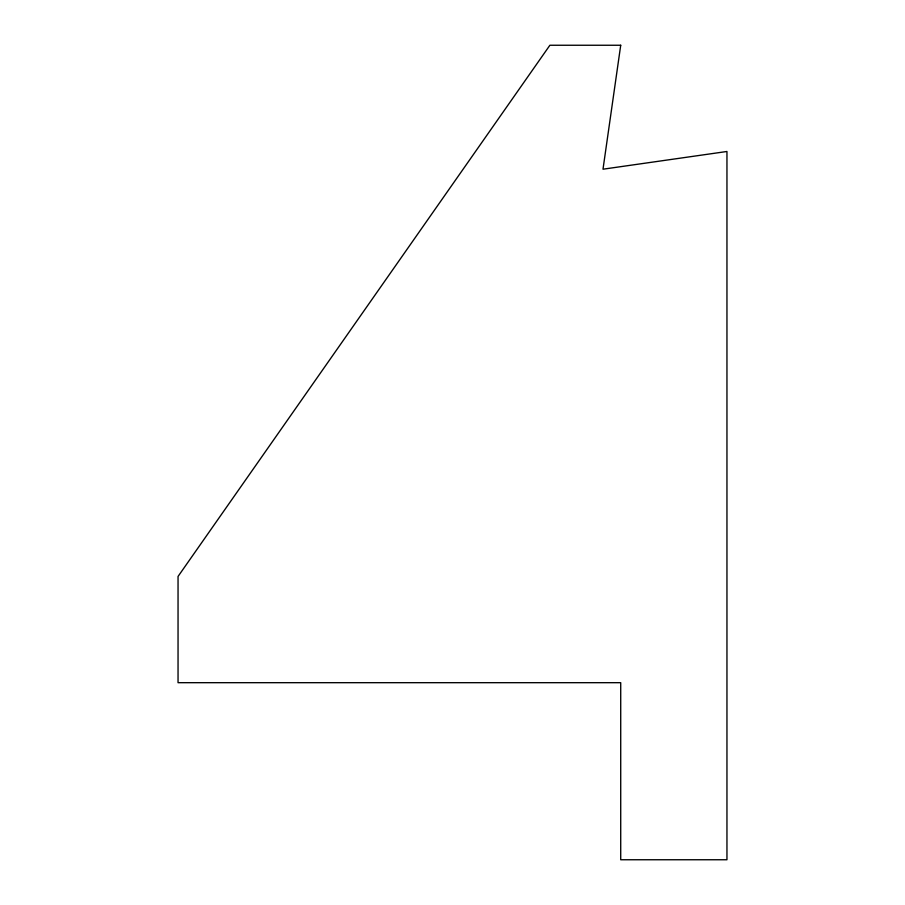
<?xml version="1.0" encoding="UTF-8"?>
<svg xmlns="http://www.w3.org/2000/svg" width="905" height="905" viewBox="0 0 905 905"><rect width="100%" height="100%" fill="white"/><g stroke="black" fill="none" stroke-linecap="round" stroke-linejoin="round"><path stroke-width="1.36" d="M620.717 45.25L603.001 169.201L726.953 151.486L726.953 859.75L620.717 859.75L620.717 682.687L178.047 682.687L178.047 576.451L549.889 45.25L620.717 45.25"/></g></svg>
